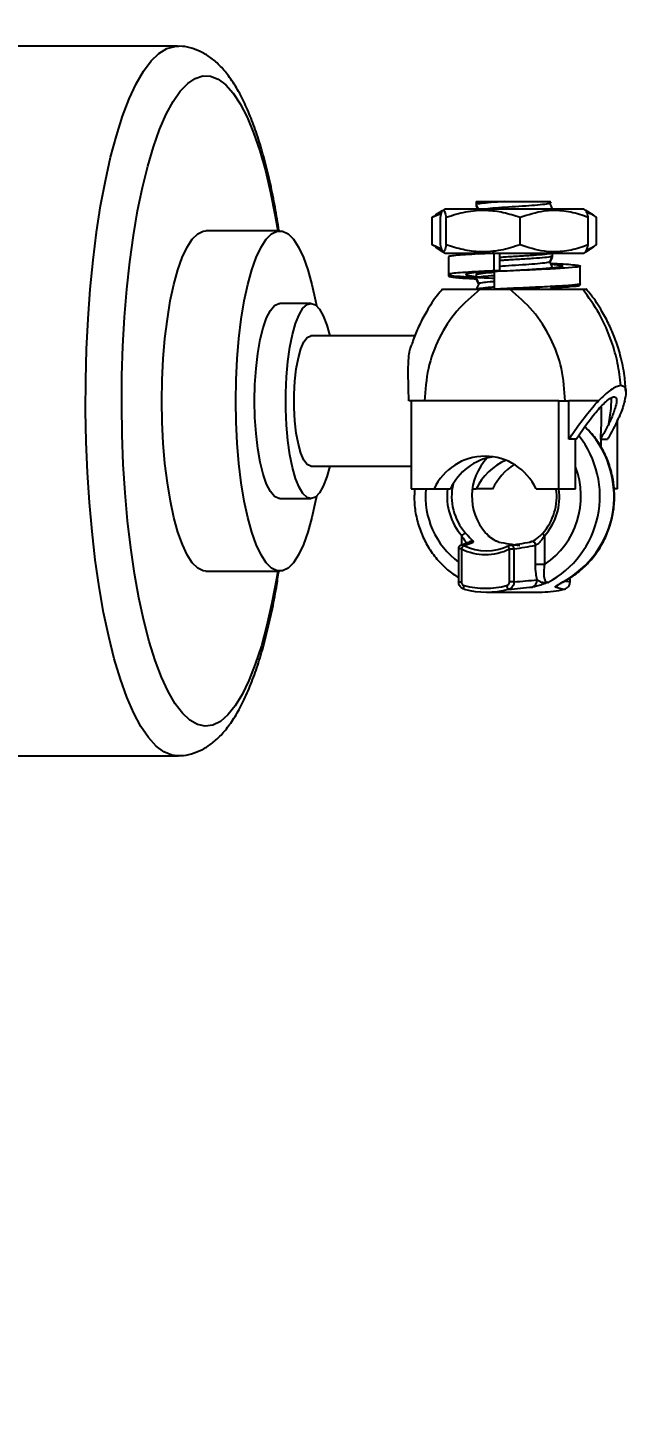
# Model space of a CAD drawing. Header units: millimetres. Extents: x 0 to 6631, y 0 to 4689.
# Drawn here: x 2837.5 to 2916.7, y 3284.8 to 3466.4 of the extents above; entities that cross this region are included whole.
import ezdxf

# ---------------------------------------------------------------- set-up
doc = ezdxf.new("R2010")
doc.units = ezdxf.units.MM
doc.header["$LTSCALE"] = 13
doc.layers.add('几何体', color=7, linetype='Continuous')
doc.layers.add('尺寸', color=3, linetype='Continuous')
doc.styles.add('SLDTEXTSTYLE0', font='hyswlongfangsong.ttf')
doc.dimstyles.new('SLDDIMSTYLE0', dxfattribs={"dimtxt": 50, "dimasz": 40.8, "dimexe": 0, "dimexo": 0.0625, "dimgap": 12.5, "dimtad": 2, "dimdec": 0, "dimrnd": 1e-09, "dimzin": 12, "dimdsep": 46, "dimtxsty": 'SLDTEXTSTYLE0', "dimsah": 1, "dimcen": 0.09, "dimadec": 0, "dimazin": 3, "dimtfac": 1, "dimtdec": 0, "dimtmove": 0, "dimatfit": 0, "dimfxl": 1, "dimfrac": 2, "dimtolj": 1, "dimtzin": 12, "dimarcsym": 0})

# ---------------------------------------------------------------- blocks, each defined once
blk = doc.blocks.new('*D28')
at = {"layer": 'Defpoints', "color": 0, "transparency": 16777216}
for p in [(2629.61, 3853.92), (3025.73, 3853.92), (2827.52, 2595.19)]:
    blk.add_point(p, dxfattribs=at)
at = {"layer": '尺寸', "color": 0, "lineweight": -2, "transparency": 16777216}
for p, q in [((2629.68, 3853.92), (3025.73, 3853.92)), ((3025.73, 2635.99), (3025.73, 3813.12)), ((2827.58, 2595.19), (3025.73, 2595.19))]:
    blk.add_line(p, q, dxfattribs=at)
at = {"layer": '尺寸', "color": 0, "transparency": 16777216}
for points in [[(3018.93, 3813.12), (3032.53, 3813.12), (3025.73, 3853.92)], [(3018.93, 2635.99), (3032.53, 2635.99), (3025.73, 2595.19)]]:
    blk.add_solid(points, dxfattribs=at)
at = {"layer": '尺寸', "color": 0, "transparency": 16777216, "insert": (3038.23, 3222.09), "char_height": 50, "attachment_point": 2, "rotation": 90, "style": 'SLDTEXTSTYLE0'}
blk.add_mtext('\\A1;1259', dxfattribs=at)

msp = doc.modelspace()

# ---------------------------------------------------------------- linework, layer by layer
at = {"layer": '几何体'}
for p, q in [((2857.04, 3464.03), (2833.79, 3464.03)), ((2890.33, 3441.69), (2891.54, 3442.22)), ((2891.61, 3442.52), (2890.71, 3441.94)), ((2892.03, 3442.79), (2891.69, 3442.57)), ((2892.03, 3442.79), (2910.07, 3442.79)), ((2896.05, 3443.73), (2896.05, 3443.33)), ((2896.05, 3443.73), (2899.75, 3443.73)), ((2896.05, 3443.33), (2896.05, 3443.17)), ((2896.05, 3443.16), (2896.24, 3442.79)), ((2905.66, 3443.52), (2905.75, 3443.7)), ((2905.71, 3443.45), (2905.84, 3443.71)), ((2910.4, 3442.57), (2910.07, 3442.79)), ((2911.38, 3441.94), (2910.4, 3442.57)), ((2890.73, 3441.89), (2890.33, 3441.69)), ((2890.33, 3438.09), (2890.33, 3441.69)), ((2891.39, 3438.09), (2891.39, 3441.69)), ((2892.15, 3438.09), (2892.15, 3441.69)), ((2901.81, 3438.09), (2901.81, 3441.69)), ((2910.71, 3438.09), (2910.71, 3441.69)), ((2911.76, 3438.09), (2911.76, 3441.69)), ((2870.43, 3439.91), (2860.77, 3439.91)), ((2890.33, 3438.09), (2890.73, 3437.89)), ((2891.54, 3437.53), (2890.33, 3438.09)), ((2890.71, 3437.83), (2891.72, 3437.19)), ((2891.72, 3437.19), (2892.03, 3436.99)), ((2892.03, 3436.99), (2910.07, 3436.99)), ((2892.43, 3436.51), (2892.43, 3434.21)), ((2896.26, 3436.99), (2896.31, 3436.88)), ((2896.34, 3436.99), (2896.43, 3436.83)), ((2898.42, 3434.69), (2898.42, 3436.99)), ((2899.12, 3436.99), (2899.12, 3434.69)), ((2906.05, 3436.62), (2906.05, 3436.99)), ((2906.05, 3436.46), (2906.05, 3436.62)), ((2910.07, 3436.99), (2910.38, 3437.19)), ((2910.38, 3437.19), (2911.38, 3437.83)), ((2899.12, 3434.69), (2898.42, 3434.69)), ((2909.66, 3433.01), (2909.66, 3435.31)), ((2892.43, 3434.21), (2892.43, 3434.01)), ((2896.2, 3434.46), (2896.05, 3434.17)), ((2896.05, 3434.16), (2896.05, 3433.74)), ((2896.05, 3433.74), (2896.05, 3433.59)), ((2898.42, 3434.59), (2898.42, 3432.29)), ((2909.66, 3432.81), (2909.66, 3433.01)), ((2896.58, 3432.29), (2900.44, 3432.29)), ((2905.88, 3432.29), (2906.04, 3432.62)), ((2874.48, 3430.44), (2870.43, 3430.44)), ((2888.05, 3426.19), (2874.48, 3426.19)), ((2914.97, 3419.69), (2914.93, 3419.69)), ((2887.56, 3417.69), (2887.27, 3417.69)), ((2887.56, 3417.69), (2887.56, 3406.19)), ((2906.87, 3417.69), (2887.56, 3417.69)), ((2906.87, 3406.19), (2906.87, 3417.69)), ((2906.87, 3417.69), (2908.18, 3417.69)), ((2908.18, 3412.69), (2908.18, 3417.69)), ((2914.54, 3406.19), (2914.54, 3415.26)), ((2909.13, 3412.69), (2910.45, 3414.65)), ((2909.02, 3412.69), (2908.18, 3412.69)), ((2909.02, 3406.19), (2909.02, 3412.69)), ((2909.13, 3412.69), (2909.02, 3412.69)), ((2912.39, 3412.69), (2912.29, 3412.69)), ((2912.39, 3412.69), (2913.23, 3412.69)), ((2912.39, 3411.64), (2912.39, 3412.69)), ((2874.48, 3409.19), (2887.56, 3409.19)), ((2887.56, 3406.19), (2890.55, 3406.19)), ((2890.55, 3406.19), (2892.7, 3406.19)), ((2895.57, 3406.19), (2896.06, 3406.19)), ((2898.21, 3406.19), (2896.06, 3406.19)), ((2903.88, 3406.19), (2906.87, 3406.19)), ((2906.87, 3406.19), (2909.02, 3406.19)), ((2914.54, 3406.19), (2914.08, 3406.19)), ((2870.43, 3404.94), (2874.48, 3404.94)), ((2893.75, 3398.36), (2893.75, 3394.06)), ((2894.13, 3398.36), (2893.75, 3398.36)), ((2894.13, 3398.36), (2894.13, 3394.06)), ((2894.19, 3398.87), (2894.19, 3400.08)), ((2900.41, 3398.36), (2901, 3398.36)), ((2900.41, 3394.06), (2900.41, 3398.36)), ((2901, 3398.36), (2901, 3394.06)), ((2903.81, 3396.34), (2903.81, 3398.83)), ((2905, 3400.08), (2905, 3396.34)), ((2860.77, 3395.47), (2870.43, 3395.47)), ((2905, 3396.34), (2903.81, 3396.34)), ((2893.75, 3394.06), (2894.13, 3394.06)), ((2901, 3394.06), (2900.41, 3394.06)), ((2908.33, 3394.06), (2908.33, 3394.6)), ((2908.34, 3394.06), (2908.33, 3394.06)), ((2908.34, 3394.06), (2908.34, 3394.6)), ((2897.4, 3392.73), (2904.7, 3392.73)), ((2833.79, 3371.35), (2857.04, 3371.35))]:
    msp.add_line(p, q, dxfattribs=at)
at = {"layer": '几何体', "flags": 128}
for points in [[(2845.89, 3400.62), (2845.55, 3404.44), (2845.29, 3408.36), (2845.12, 3412.35), (2845.05, 3416.38), (2845.07, 3420.42), (2845.17, 3424.45), (2845.37, 3428.42), (2845.66, 3432.3), (2846.03, 3436.08), (2846.49, 3439.72), (2847.02, 3443.19), (2847.64, 3446.46), (2848.32, 3449.52), (2849.07, 3452.34), (2849.88, 3454.89), (2850.75, 3457.15), (2851.67, 3459.12), (2852.62, 3460.77), (2853.61, 3462.1), (2854.62, 3463.08), (2855.66, 3463.72), (2856.7, 3464.01), (2857.02, 3464.03)], [(2850.54, 3402.04), (2850.22, 3405.69), (2849.98, 3409.45), (2849.83, 3413.27), (2849.77, 3417.13), (2849.8, 3421), (2849.93, 3424.84), (2850.14, 3428.62), (2850.44, 3432.3), (2850.83, 3435.87), (2851.3, 3439.29), (2851.85, 3442.52), (2852.47, 3445.56), (2853.16, 3448.36), (2853.91, 3450.9), (2854.72, 3453.17), (2855.58, 3455.15), (2856.48, 3456.82), (2857.42, 3458.16), (2858.39, 3459.17), (2859.38, 3459.83), (2860.37, 3460.15), (2861.37, 3460.11), (2862.37, 3459.72), (2863.35, 3458.98), (2864.31, 3457.9), (2865.25, 3456.49), (2866.14, 3454.75), (2866.99, 3452.71), (2867.79, 3450.38), (2868.53, 3447.78), (2869.21, 3444.93), (2869.81, 3441.85), (2870.14, 3439.91)], [(2855.42, 3409.5), (2855.2, 3412.16), (2855.06, 3414.9), (2855.02, 3417.68), (2855.06, 3420.47), (2855.2, 3423.21), (2855.42, 3425.86), (2855.73, 3428.39), (2856.11, 3430.75), (2856.57, 3432.9), (2857.1, 3434.81), (2857.68, 3436.45), (2858.32, 3437.79), (2858.99, 3438.82), (2859.69, 3439.52), (2860.4, 3439.87), (2860.77, 3439.91)], [(2865.08, 3409.5), (2864.86, 3412.16), (2864.72, 3414.9), (2864.67, 3417.68), (2864.72, 3420.47), (2864.86, 3423.21), (2865.08, 3425.86), (2865.39, 3428.39), (2865.77, 3430.75), (2866.23, 3432.9), (2866.76, 3434.81), (2867.34, 3436.45), (2867.98, 3437.79), (2868.65, 3438.82), (2869.35, 3439.52), (2870.06, 3439.87), (2870.79, 3439.87), (2871.5, 3439.52), (2872.2, 3438.82), (2872.87, 3437.8), (2873.51, 3436.45), (2874.09, 3434.81), (2874.62, 3432.91), (2875.08, 3430.76), (2875.19, 3430.14)], [(2867.13, 3417.69), (2867.17, 3419.84), (2867.31, 3421.94), (2867.55, 3423.91), (2867.86, 3425.7), (2868.25, 3427.26), (2868.7, 3428.55), (2869.2, 3429.52), (2869.73, 3430.15), (2870.29, 3430.43), (2870.43, 3430.44)], [(2876.94, 3409.19), (2876.56, 3407.77), (2876.1, 3406.57), (2875.6, 3405.69), (2875.07, 3405.14), (2874.52, 3404.94), (2873.98, 3405.09), (2873.44, 3405.59), (2872.94, 3406.43), (2872.47, 3407.57), (2872.07, 3409), (2871.73, 3410.67), (2871.47, 3412.53), (2871.29, 3414.54), (2871.19, 3416.63), (2871.19, 3418.75), (2871.29, 3420.84), (2871.47, 3422.85), (2871.73, 3424.71), (2872.07, 3426.38), (2872.47, 3427.81), (2872.94, 3428.95), (2873.44, 3429.79), (2873.98, 3430.29), (2874.52, 3430.44), (2875.07, 3430.24), (2875.6, 3429.69), (2876.1, 3428.8), (2876.56, 3427.61), (2876.94, 3426.19)], [(2874.48, 3409.19), (2874.45, 3409.19), (2874, 3409.4), (2873.57, 3409.96), (2873.17, 3410.86), (2872.84, 3412.05), (2872.57, 3413.48), (2872.39, 3415.09), (2872.29, 3416.81), (2872.29, 3418.57), (2872.39, 3420.29), (2872.57, 3421.9), (2872.84, 3423.33), (2873.17, 3424.52), (2873.57, 3425.41), (2874, 3425.98), (2874.45, 3426.19), (2874.48, 3426.19)], [(2870.43, 3404.94), (2870.29, 3404.95), (2869.73, 3405.23), (2869.2, 3405.86), (2868.7, 3406.83), (2868.25, 3408.12), (2867.86, 3409.68), (2867.55, 3411.47), (2867.31, 3413.44), (2867.17, 3415.53), (2867.13, 3417.69)], [(2913.37, 3414.67), (2913.71, 3416.72), (2913.75, 3418.04)], [(2860.77, 3395.47), (2860.41, 3395.51), (2859.69, 3395.86), (2858.99, 3396.55), (2858.32, 3397.58), (2857.69, 3398.92), (2857.1, 3400.56), (2856.58, 3402.47), (2856.12, 3404.62), (2855.73, 3406.98), (2855.42, 3409.5)], [(2875.19, 3405.23), (2875.08, 3404.63), (2874.62, 3402.48), (2874.09, 3400.57), (2873.51, 3398.93), (2872.88, 3397.59), (2872.21, 3396.56), (2871.51, 3395.86), (2870.79, 3395.51), (2870.07, 3395.51), (2869.35, 3395.86), (2868.65, 3396.55), (2867.98, 3397.58), (2867.35, 3398.92), (2866.76, 3400.56), (2866.23, 3402.47), (2865.77, 3404.62), (2865.39, 3406.98), (2865.08, 3409.5)], [(2870.14, 3395.47), (2869.97, 3394.45), (2869.39, 3391.31), (2868.73, 3388.39), (2868.01, 3385.71), (2867.22, 3383.3), (2866.39, 3381.18), (2865.51, 3379.35), (2864.58, 3377.85), (2863.63, 3376.67), (2862.65, 3375.83), (2861.66, 3375.35), (2860.66, 3375.21), (2859.66, 3375.42), (2858.67, 3375.98), (2857.7, 3376.89), (2856.75, 3378.14), (2855.84, 3379.72), (2854.96, 3381.61), (2854.14, 3383.79), (2853.37, 3386.26), (2852.66, 3388.99), (2852.02, 3391.96), (2851.45, 3395.14), (2850.96, 3398.51), (2850.54, 3402.04)], [(2857.05, 3371.35), (2856.33, 3371.43), (2855.29, 3371.84), (2854.26, 3372.6), (2853.26, 3373.71), (2852.28, 3375.15), (2851.34, 3376.92), (2850.44, 3378.99), (2849.59, 3381.36), (2848.8, 3384.01), (2848.07, 3386.91), (2847.41, 3390.05), (2846.82, 3393.39), (2846.32, 3396.93), (2845.89, 3400.62)], [(2897.34, 3400.41), (2897.34, 3400.42), (2897.32, 3400.42)], [(2904.77, 3400.42), (2904.76, 3400.42), (2904.75, 3400.4), (2904.76, 3400.37), (2904.79, 3400.32), (2904.83, 3400.27), (2904.87, 3400.21), (2904.93, 3400.15), (2905, 3400.08)], [(2898.84, 3399.32), (2898.9, 3399.31), (2899.01, 3399.25)], [(2900.41, 3398.36), (2900.37, 3398.45), (2900.34, 3398.53), (2900.32, 3398.61), (2900.3, 3398.68), (2900.29, 3398.73), (2900.3, 3398.78), (2900.31, 3398.8), (2900.32, 3398.81)], [(2901.62, 3398.85), (2901.53, 3398.86), (2901.48, 3398.85)], [(2894.51, 3393.09), (2894.49, 3393.1), (2894.47, 3393.13), (2894.46, 3393.17), (2894.45, 3393.23), (2894.45, 3393.31), (2894.46, 3393.39), (2894.48, 3393.48), (2894.5, 3393.58)]]:
    msp.add_lwpolyline(points, dxfattribs=at)
at = {"layer": '几何体'}
for centre, radius, start, end in [((2899.51, 3405.24), 12.71, 297.7179, 38.4311), ((2901.35, 3405.25), 12.72, 297.78, 45.5444), ((2897.22, 3403.14), 7.33, 24.6053, 155.3947), ((2899.44, 3403.07), 7.43, 98.9142, 155.1665), ((2902.77, 3405.23), 7.27, 136.2896, 221.3925), ((2902.87, 3403.01), 7.51, 112.689, 154.9496), ((2905.07, 3402.96), 7.58, 122.0794, 154.8189), ((2899.05, 3405.23), 10.7, 303.7962, 21.2144), ((2900.09, 3405.19), 10.64, 174.6138, 233.469), ((2900.03, 3405.22), 7.77, 172.8357, 221.3552), ((2900.14, 3405.23), 7.28, 167.1569, 221.3211), ((2899.32, 3405.22), 7.26, 318.6547, 7.6548), ((2899.17, 3405.22), 7.77, 318.6448, 7.1643), ((2895.17, 3399.2), 1.32, 111.9669, 137.8448), ((2894.25, 3398.36), 0.5, 109.1516, 180), ((2894.25, 3398.37), 0.49, 64.5824, 109.1097), ((2894.94, 3398.1), 0.855, 124.1406, 162.5799), ((2897.27, 3404.75), 7.12, 243.8132, 296.1868), ((2897.4, 3404.78), 6.65, 243.8132, 296.1868), ((2895.41, 3398.84), 0.491, 57.2959, 115.0525), ((2900.54, 3398.36), 0.5, 98.177, 116.1147), ((2900.52, 3398.37), 0.485, 358.5361, 96.1169), ((2903.33, 3398.85), 0.476, 358.0563, 121.7829), ((2897.27, 3404.44), 11.21, 255.6873, 284.3127), ((2897.4, 3404.4), 11.68, 255.6873, 284.3127), ((2900.75, 3393.63), 0.716, 184.4342, 229.0965), ((2903.05, 3394.29), 0.98, 291.3062, 2.0514), ((2904.69, 3404.41), 11.68, 270.0059, 284.3093), ((2906.08, 3394.32), 0.994, 288.6951, 315.1298)]:
    msp.add_arc(centre, radius, start, end, dxfattribs=at)
for centre, major_axis, ratio, start_param, end_param in [((2889.82, 3405.23), (10.85, 0), 0.654671, 5.154621, 5.28286), ((2912.27, 3405.23), (24.56, 0), 0.289073, 4.141918, 4.270157), ((2889.82, 3405.23), (24.56, 0), 0.289073, 5.154621, 5.28286), ((2890.29, 3405.23), (25.04, 0), 0.303463, 5.154621, 5.28286), ((2890.99, 3405.23), (38.86, 0), 0.321652, 4.953806, 5.037412), ((2891.92, 3405.23), (37.9, 0), 0.303463, 4.954355, 5.037412), ((2911.1, 3405.23), (14.71, 0), 0.849548, 4.387366, 4.470972), ((2912.09, 3405.23), (15.68, 0), 0.733436, 4.426769, 4.470423)]:
    msp.add_ellipse(centre, major_axis=major_axis, ratio=ratio, start_param=start_param, end_param=end_param, dxfattribs=at)
for points, knots in [([(2870.31, 3439.91), (2870.15, 3440.95), (2869.81, 3443.07), (2869.2, 3446.07), (2868.51, 3448.94), (2867.74, 3451.62), (2866.9, 3454.09), (2865.96, 3456.35), (2864.92, 3458.4), (2863.78, 3460.14), (2862.59, 3461.55), (2861.36, 3462.6), (2860.08, 3463.38), (2858.74, 3463.85), (2857.69, 3464.06), (2857.11, 3464.01), (2857, 3464)], [0, 0, 0, 0, 0.077759, 0.158966, 0.240645, 0.322973, 0.4062, 0.490679, 0.576872, 0.665157, 0.742531, 0.811117, 0.872851, 0.930407, 0.98602, 1, 1, 1, 1]), ([(2891.39, 3441.69), (2891.45, 3441.96), (2891.59, 3442.5), (2891.79, 3442.69), (2891.98, 3442.39), (2892.1, 3441.92), (2892.15, 3441.69)], [0, 0, 0, 0, 0.267276, 0.541818, 0.768445, 1, 1, 1, 1]), ([(2892.15, 3441.69), (2893, 3441.96), (2894.71, 3442.5), (2897.24, 3442.69), (2899.64, 3442.39), (2901.08, 3441.92), (2901.81, 3441.69)], [0, 0, 0, 0, 0.267276, 0.541818, 0.768445, 1, 1, 1, 1]), ([(2896.05, 3443.32), (2896.11, 3443.19), (2896.2, 3443.02), (2896.29, 3442.84), (2896.32, 3442.79)], [0, 0, 0, 0, 0.710001, 1, 1, 1, 1]), ([(2899.75, 3443.73), (2899.14, 3443.69), (2897.91, 3443.61), (2896.64, 3443.49), (2896.01, 3443.39), (2896.11, 3443.34), (2896.13, 3443.33)], [0, 0, 0, 0, 0.300551, 0.599432, 0.900906, 1, 1, 1, 1]), ([(2905.58, 3443.52), (2905.57, 3443.5), (2905.57, 3443.44), (2904.78, 3443.34), (2903.42, 3443.21), (2901.66, 3443.1), (2899.84, 3442.98), (2898.36, 3442.87), (2897.78, 3442.81), (2897.57, 3442.79)], [0, 0, 0, 0, 0.095327, 0.257813, 0.421403, 0.583585, 0.746674, 0.909764, 1, 1, 1, 1]), ([(2899.75, 3443.73), (2900.31, 3443.73), (2901.41, 3443.73), (2903.05, 3443.73), (2904.43, 3443.73), (2905.36, 3443.73), (2905.79, 3443.73), (2905.72, 3443.73), (2905.71, 3443.73)], [0, 0, 0, 0, 0.190777, 0.381557, 0.571922, 0.758938, 0.944942, 1, 1, 1, 1]), ([(2901.81, 3441.69), (2902.85, 3442.03), (2904.63, 3442.62), (2907.27, 3442.64), (2909.19, 3442.24), (2910.33, 3441.83), (2910.71, 3441.69)], [0, 0, 0, 0, 0.356439, 0.6081286, 0.8684544, 1, 1, 1, 1]), ([(2906.04, 3442.79), (2905.98, 3442.92), (2905.85, 3443.16), (2905.73, 3443.41), (2905.67, 3443.53)], [0, 0, 0, 0, 0.506577, 1, 1, 1, 1]), ([(2910.71, 3441.69), (2910.64, 3441.97), (2910.53, 3442.44), (2910.41, 3442.5), (2910.37, 3442.52)], [0, 0, 0, 0, 0.609147, 1, 1, 1, 1]), ([(2910.39, 3442.38), (2910.64, 3442.3), (2911.11, 3442.15), (2911.56, 3441.83), (2911.76, 3441.69)], [0, 0, 0, 0, 0.552978, 1, 1, 1, 1]), ([(2892.15, 3438.09), (2892.09, 3437.82), (2891.95, 3437.28), (2891.75, 3437.09), (2891.56, 3437.39), (2891.44, 3437.85), (2891.39, 3438.09)], [0, 0, 0, 0, 0.267276, 0.541818, 0.768445, 1, 1, 1, 1]), ([(2901.81, 3438.09), (2900.97, 3437.82), (2899.26, 3437.28), (2896.72, 3437.09), (2894.33, 3437.39), (2892.88, 3437.85), (2892.15, 3438.09)], [0, 0, 0, 0, 0.267276, 0.541818, 0.768445, 1, 1, 1, 1]), ([(2898.42, 3436.99), (2897.73, 3436.96), (2896.33, 3436.89), (2894.6, 3436.79), (2893.31, 3436.69), (2892.54, 3436.59), (2892.49, 3436.53), (2892.47, 3436.51)], [0, 0, 0, 0, 0.2071733, 0.4157752, 0.6217519, 0.8306418, 1, 1, 1, 1]), ([(2897.07, 3436.99), (2897.07, 3436.99), (2896.78, 3436.96), (2896.71, 3436.93), (2896.64, 3436.9)], [0, 0, 0, 0, 0.029098, 1, 1, 1, 1]), ([(2905.92, 3436.99), (2905.91, 3436.98), (2905.89, 3436.92), (2905.08, 3436.83), (2903.62, 3436.71), (2901.73, 3436.59), (2900.11, 3436.5), (2899.33, 3436.44), (2899.12, 3436.43)], [0, 0, 0, 0, 0.066182, 0.279943, 0.495155, 0.708517, 0.92307, 1, 1, 1, 1]), ([(2905.96, 3436.62), (2905.96, 3436.59), (2905.96, 3436.53), (2905.1, 3436.42), (2903.61, 3436.3), (2901.73, 3436.18), (2900.14, 3436.09), (2899.38, 3436.04), (2899.2, 3436.02)], [0, 0, 0, 0, 0.133923, 0.334086, 0.535607, 0.735396, 0.936301, 1, 1, 1, 1]), ([(2910.71, 3438.09), (2910.33, 3437.95), (2909.22, 3437.55), (2907.3, 3437.14), (2904.66, 3437.15), (2902.85, 3437.74), (2901.81, 3438.09)], [0, 0, 0, 0, 0.131547, 0.383647, 0.643559, 1, 1, 1, 1]), ([(2905.66, 3435.86), (2905.72, 3435.98), (2905.85, 3436.23), (2905.98, 3436.49), (2906.04, 3436.61)], [0, 0, 0, 0, 0.499998, 1, 1, 1, 1]), ([(2910.37, 3437.2), (2910.42, 3437.26), (2910.54, 3437.39), (2910.65, 3437.85), (2910.71, 3438.09)], [0, 0, 0, 0, 0.472722, 1, 1, 1, 1]), ([(2911.76, 3438.09), (2911.56, 3437.94), (2911.15, 3437.65), (2910.73, 3437.51), (2910.52, 3437.44)], [0, 0, 0, 0, 0.495451, 1, 1, 1, 1]), ([(2898.42, 3434.69), (2897.73, 3434.66), (2896.33, 3434.59), (2894.6, 3434.49), (2893.3, 3434.39), (2892.53, 3434.29), (2892.34, 3434.19), (2892.81, 3434.07), (2894.31, 3433.94), (2896.42, 3433.82), (2897.98, 3433.75), (2898.42, 3433.73)], [0, 0, 0, 0, 0.103964, 0.208645, 0.312009, 0.416834, 0.520398, 0.624792, 0.780099, 0.936457, 1, 1, 1, 1]), ([(2899.12, 3434.69), (2898.36, 3434.64), (2896.85, 3434.54), (2895.29, 3434.39), (2894.6, 3434.24), (2894.81, 3434.1), (2895.66, 3434), (2896.05, 3433.96)], [0, 0, 0, 0, 0.206416, 0.411685, 0.618734, 0.824388, 1, 1, 1, 1]), ([(2905.67, 3435.69), (2905.68, 3435.69), (2906.37, 3435.66), (2907.47, 3435.59), (2908.8, 3435.49), (2909.56, 3435.39), (2909.75, 3435.29), (2909.28, 3435.17), (2907.8, 3435.04), (2905.1, 3434.89), (2901.76, 3434.74), (2899.54, 3434.64), (2898.42, 3434.59)], [0, 0, 0, 0, 0.0011477, 0.0925956, 0.1828926, 0.2744667, 0.3649391, 0.4561354, 0.5918102, 0.7284023, 0.8638241, 1, 1, 1, 1]), ([(2905.58, 3435.86), (2905.57, 3435.83), (2905.57, 3435.77), (2904.79, 3435.67), (2903.42, 3435.55), (2901.67, 3435.43), (2900.13, 3435.33), (2899.36, 3435.27), (2899.12, 3435.25)], [0, 0, 0, 0, 0.116255, 0.314415, 0.513921, 0.71171, 0.910605, 1, 1, 1, 1]), ([(2905.82, 3435.57), (2906.12, 3435.54), (2906.98, 3435.47), (2907.48, 3435.34), (2907.22, 3435.19), (2905.99, 3435.04), (2904.02, 3434.89), (2902.28, 3434.78), (2901.36, 3434.73), (2901.25, 3434.72)], [0, 0, 0, 0, 0.0962812, 0.2730926, 0.4487124, 0.6243322, 0.8011435, 0.9764348, 1, 1, 1, 1]), ([(2906.04, 3435.12), (2905.98, 3435.25), (2905.85, 3435.5), (2905.73, 3435.75), (2905.67, 3435.87)], [0, 0, 0, 0, 0.506577, 1, 1, 1, 1]), ([(2905.71, 3435.79), (2905.76, 3435.88), (2905.87, 3436.1), (2905.98, 3436.32), (2906.04, 3436.45)], [0, 0, 0, 0, 0.4318767, 1, 1, 1, 1]), ([(2892.63, 3434.09), (2892.52, 3434.04), (2892.3, 3433.94), (2893.58, 3433.79), (2895.27, 3433.69), (2896.11, 3433.64)], [0, 0, 0, 0, 0.333617, 0.669489, 1, 1, 1, 1]), ([(2896.05, 3433.74), (2896.11, 3433.61), (2896.24, 3433.36), (2896.36, 3433.11), (2896.43, 3432.99)], [0, 0, 0, 0, 0.506686, 1, 1, 1, 1]), ([(2896.05, 3433.58), (2896.11, 3433.45), (2896.22, 3433.23), (2896.34, 3433.01), (2896.39, 3432.91)], [0, 0, 0, 0, 0.568096, 1, 1, 1, 1]), ([(2896.43, 3433), (2896.37, 3432.88), (2896.24, 3432.63), (2896.11, 3432.38), (2896.05, 3432.25)], [0, 0, 0, 0, 0.499999, 1, 1, 1, 1]), ([(2898.42, 3434.46), (2898.28, 3434.46), (2897.54, 3434.41), (2896.75, 3434.33), (2896.12, 3434.23), (2896.09, 3434.18), (2896.07, 3434.16)], [0, 0, 0, 0, 0.09396, 0.480209, 0.763792, 1, 1, 1, 1]), ([(2898.42, 3434.05), (2898.28, 3434.04), (2897.54, 3433.99), (2896.66, 3433.91), (2896.01, 3433.81), (2896.11, 3433.76), (2896.13, 3433.74)], [0, 0, 0, 0, 0.094161, 0.481235, 0.871665, 1, 1, 1, 1]), ([(2898.42, 3433.29), (2898.36, 3433.28), (2897.75, 3433.24), (2897, 3433.15), (2896.41, 3433.06), (2896.48, 3433.01), (2896.5, 3433)], [0, 0, 0, 0, 0.050099, 0.472634, 0.898839, 1, 1, 1, 1]), ([(2909.62, 3433.01), (2909.63, 3433), (2909.72, 3432.96), (2909.23, 3432.87), (2907.81, 3432.74), (2905.1, 3432.59), (2901.76, 3432.44), (2899.54, 3432.34), (2898.42, 3432.29)], [0, 0, 0, 0, 0.025143, 0.165135, 0.373404, 0.583081, 0.790962, 1, 1, 1, 1]), ([(2891.66, 3432.28), (2891.44, 3432.03), (2890.66, 3431.14), (2889.66, 3429.56), (2888.65, 3427.66), (2888, 3426.19), (2887.73, 3425.31), (2887.64, 3425.02)], [0, 0, 0, 0, 0.119026, 0.425937, 0.670062, 0.891328, 1, 1, 1, 1]), ([(2896.58, 3432.29), (2895.52, 3431.38), (2893.4, 3429.57), (2891.12, 3425.96), (2889.62, 3421.95), (2889.43, 3419.11), (2889.33, 3417.69)], [0, 0, 0, 0, 0.249999, 0.5, 0.750001, 1, 1, 1, 1]), ([(2891.65, 3432.29), (2891.7, 3432.29), (2891.78, 3432.29), (2892.63, 3432.29), (2893.62, 3432.29), (2894.96, 3432.29), (2896.03, 3432.29), (2896.58, 3432.29)], [0, 0, 0, 0, 0.3155513, 0.4928475, 0.6580387, 0.8257719, 1, 1, 1, 1]), ([(2898.42, 3432.55), (2898.28, 3432.54), (2897.54, 3432.49), (2896.75, 3432.41), (2896.12, 3432.32), (2896.09, 3432.26), (2896.07, 3432.24)], [0, 0, 0, 0, 0.09396, 0.480209, 0.763792, 1, 1, 1, 1]), ([(2907.69, 3417.69), (2907.59, 3419.11), (2907.4, 3421.95), (2905.89, 3425.96), (2903.62, 3429.57), (2901.5, 3431.38), (2900.44, 3432.29)], [0, 0, 0, 0, 0.249999, 0.5, 0.750001, 1, 1, 1, 1]), ([(2900.44, 3432.29), (2901, 3432.29), (2902.12, 3432.29), (2903.81, 3432.29), (2905.37, 3432.29), (2907.16, 3432.29), (2908.9, 3432.29), (2909.62, 3432.29), (2909.99, 3432.29)], [0, 0, 0, 0, 0.127417, 0.250118, 0.370814, 0.500407, 0.749559, 1, 1, 1, 1]), ([(2905.04, 3432.59), (2905.03, 3432.59), (2904.74, 3432.55), (2903.56, 3432.47), (2902.21, 3432.38), (2901.41, 3432.33), (2901.27, 3432.32)], [0, 0, 0, 0, 0.012273, 0.458848, 0.901583, 1, 1, 1, 1]), ([(2905.8, 3432.29), (2905.81, 3432.33), (2905.9, 3432.49), (2905.98, 3432.65), (2906.04, 3432.78)], [0, 0, 0, 0, 0.229453, 1, 1, 1, 1]), ([(2909.5, 3432.81), (2909.54, 3432.78), (2909.66, 3432.71), (2908.39, 3432.59), (2906.98, 3432.49), (2905.96, 3432.44), (2905.95, 3432.44)], [0, 0, 0, 0, 0.182849, 0.592387, 0.998417, 1, 1, 1, 1]), ([(2909.98, 3432.29), (2910.28, 3432.29), (2910.61, 3432.29), (2910.45, 3432.29), (2910.44, 3432.29)], [0, 0, 0, 0, 0.92758, 1, 1, 1, 1]), ([(2914.97, 3419.69), (2914.85, 3420.67), (2914.61, 3422.62), (2913.71, 3425.78), (2912.27, 3429.11), (2910.75, 3431.23), (2909.99, 3432.29)], [0, 0, 0, 0, 0.213867, 0.427737, 0.713867, 1, 1, 1, 1]), ([(2915.59, 3418.91), (2915.55, 3419.59), (2915.48, 3421.21), (2914.96, 3423.55), (2914.26, 3425.75), (2913.45, 3427.66), (2912.43, 3429.55), (2911.43, 3431.14), (2910.65, 3432.03), (2910.43, 3432.28)], [0, 0, 0, 0, 0.140065, 0.331165, 0.489463, 0.616126, 0.755886, 0.931562, 1, 1, 1, 1]), ([(2887.27, 3417.69), (2887.24, 3418.58), (2887.2, 3420.38), (2887.18, 3422.8), (2887.36, 3424.44), (2887.61, 3424.92), (2887.66, 3425.02)], [0, 0, 0, 0, 0.296021, 0.5954, 0.916518, 1, 1, 1, 1]), ([(2914.93, 3419.69), (2914.75, 3419.66), (2914.38, 3419.59), (2913.46, 3419.08), (2912.57, 3418.22), (2912.02, 3417.69)], [0, 0, 0, 0, 0.266654, 0.541385, 1, 1, 1, 1]), ([(2915.48, 3417.69), (2915.56, 3418.09), (2915.74, 3418.98), (2915.49, 3419.58), (2915.12, 3419.66), (2914.97, 3419.69)], [0, 0, 0, 0, 0.327432, 0.722961, 1, 1, 1, 1]), ([(2908.18, 3412.69), (2908.7, 3413.46), (2909.79, 3415.08), (2911.12, 3416.72), (2911.84, 3417.5), (2912.02, 3417.69)], [0, 0, 0, 0, 0.4106821, 0.8582474, 1, 1, 1, 1]), ([(2912.02, 3417.69), (2911.78, 3417.69), (2911.32, 3417.69), (2910.58, 3417.69), (2909.87, 3417.69), (2909.16, 3417.69), (2908.59, 3417.69), (2908.26, 3417.69), (2908.18, 3417.69)], [0, 0, 0, 0, 0.233975, 0.449095, 0.621735, 0.7798, 0.949594, 1, 1, 1, 1]), ([(2910.45, 3414.65), (2910.92, 3415.26), (2911.87, 3416.48), (2913.06, 3417.7), (2913.9, 3418.26), (2914.33, 3418.23), (2914.44, 3417.7), (2914.22, 3416.71), (2913.81, 3415.62), (2913.46, 3414.87), (2913.37, 3414.67)], [0, 0, 0, 0, 0.1649535, 0.3306884, 0.4484431, 0.5665536, 0.678375, 0.8013867, 0.9477261, 1, 1, 1, 1]), ([(2912.39, 3416.94), (2912.39, 3416.32), (2912.4, 3414.9), (2912.33, 3413.49), (2912.29, 3412.69)], [0, 0, 0, 0, 0.43077, 1, 1, 1, 1]), ([(2915.48, 3417.69), (2915.3, 3417.11), (2914.9, 3415.89), (2913.99, 3414.04), (2913.36, 3412.92), (2913.23, 3412.69)], [0, 0, 0, 0, 0.4106448, 0.8774921, 1, 1, 1, 1]), ([(2907.13, 3393.91), (2907.46, 3394.08), (2908.37, 3394.55), (2909.72, 3395.54), (2911.12, 3396.92), (2912.28, 3398.51), (2913.18, 3400.28), (2913.8, 3402.17), (2914.13, 3404.14), (2914.14, 3406.14), (2913.84, 3408.11), (2913.25, 3410.02), (2912.36, 3411.8), (2911.36, 3413.26), (2910.56, 3414.03), (2910.24, 3414.34)], [0, 0, 0, 0, 0.046627, 0.127861, 0.209192, 0.290614, 0.37213, 0.453737, 0.535424, 0.617172, 0.698961, 0.780761, 0.862545, 0.944287, 1, 1, 1, 1]), ([(2913.37, 3414.67), (2913.13, 3414.21), (2912.79, 3413.56), (2912.4, 3412.88), (2912.29, 3412.69)], [0, 0, 0, 0, 0.711751, 1, 1, 1, 1]), ([(2888.01, 3406.19), (2887.99, 3405.55), (2887.94, 3404.25), (2888.26, 3402.3), (2888.86, 3400.39), (2889.75, 3398.61), (2890.9, 3397.01), (2892.24, 3395.63), (2893.27, 3394.92), (2893.76, 3394.59)], [0, 0, 0, 0, 0.13988, 0.285506, 0.431149, 0.576763, 0.722302, 0.867723, 1, 1, 1, 1]), ([(2894.68, 3400.42), (2894.78, 3400.31), (2895.03, 3400.04), (2895.35, 3399.7), (2895.59, 3399.46), (2895.71, 3399.3), (2895.69, 3399.27), (2895.68, 3399.25)], [0, 0, 0, 0, 0.1911299, 0.4550454, 0.6403401, 0.8183796, 1, 1, 1, 1]), ([(2899.01, 3399.25), (2898.99, 3399.26), (2898.9, 3399.28), (2898.66, 3399.37), (2898.26, 3399.6), (2897.78, 3399.94), (2897.48, 3400.25), (2897.32, 3400.42)], [0, 0, 0, 0, 0.070193, 0.27645, 0.477116, 0.713047, 1, 1, 1, 1]), ([(2898.63, 3399.41), (2898.62, 3399.41), (2898.53, 3399.45), (2898.3, 3399.59), (2897.93, 3399.84), (2897.59, 3400.13), (2897.41, 3400.35), (2897.34, 3400.42)], [0, 0, 0, 0, 0.035334, 0.254114, 0.514127, 0.831927, 1, 1, 1, 1]), ([(2903.08, 3399.25), (2903.11, 3399.26), (2903.19, 3399.28), (2903.43, 3399.37), (2903.83, 3399.6), (2904.31, 3399.94), (2904.61, 3400.25), (2904.77, 3400.42)], [0, 0, 0, 0, 0.070193, 0.27645, 0.477116, 0.713047, 1, 1, 1, 1]), ([(2895.2, 3399.28), (2895.11, 3399.24), (2894.74, 3399.07), (2894.37, 3398.93), (2894.09, 3398.83)], [0, 0, 0, 0, 0.243295, 1, 1, 1, 1]), ([(2894.81, 3399.11), (2894.77, 3399.17), (2894.66, 3399.35), (2894.43, 3399.68), (2894.26, 3399.96), (2894.19, 3400.08)], [0, 0, 0, 0, 0.220613, 0.662442, 1, 1, 1, 1]), ([(2898.84, 3399.32), (2898.84, 3399.32), (2898.85, 3399.32), (2898.82, 3399.33), (2898.76, 3399.35), (2898.67, 3399.39), (2898.63, 3399.41)], [0, 0, 0, 0, 0.012808, 0.254357, 0.604988, 1, 1, 1, 1]), ([(2905, 3400.08), (2904.89, 3399.9), (2904.68, 3399.59), (2904.34, 3399.21), (2904.08, 3398.98), (2903.93, 3398.89), (2903.85, 3398.85), (2903.83, 3398.84), (2903.81, 3398.83)], [0, 0, 0, 0, 0.322413, 0.569131, 0.760582, 0.899161, 0.941211, 1, 1, 1, 1]), ([(2857.06, 3371.39), (2857.32, 3371.38), (2858.06, 3371.36), (2859.26, 3371.68), (2860.57, 3372.26), (2861.79, 3373.11), (2862.94, 3374.21), (2864.06, 3375.63), (2865.15, 3377.39), (2866.17, 3379.49), (2867.1, 3381.85), (2867.95, 3384.43), (2868.71, 3387.21), (2869.38, 3390.17), (2869.92, 3392.92), (2870.19, 3394.75), (2870.31, 3395.47)], [0, 0, 0, 0, 0.03103, 0.089356, 0.148133, 0.210101, 0.278011, 0.354109, 0.438145, 0.525984, 0.612832, 0.697976, 0.781728, 0.864469, 0.946488, 1, 1, 1, 1]), ([(2904.02, 3394.33), (2903.97, 3394.59), (2903.84, 3395.2), (2903.82, 3395.92), (2903.81, 3396.34)], [0, 0, 0, 0, 0.413036, 1, 1, 1, 1]), ([(2905, 3396.34), (2904.95, 3396.03), (2904.88, 3395.54), (2904.88, 3394.97), (2904.93, 3394.57), (2905.01, 3394.33), (2905.13, 3394.1), (2905.26, 3393.99), (2905.38, 3393.99), (2905.42, 3394)], [0, 0, 0, 0, 0.2693262, 0.4284143, 0.5257326, 0.6912214, 0.7350932, 0.9162051, 1, 1, 1, 1]), ([(2894.51, 3393.09), (2894.41, 3393.13), (2894.21, 3393.2), (2893.96, 3393.43), (2893.79, 3393.73), (2893.77, 3393.95), (2893.76, 3394.06)], [0, 0, 0, 0, 0.2424251, 0.4952663, 0.7474267, 1, 1, 1, 1]), ([(2894.13, 3394.06), (2894.13, 3394.01), (2894.14, 3393.89), (2894.22, 3393.75), (2894.35, 3393.63), (2894.45, 3393.59), (2894.5, 3393.58)], [0, 0, 0, 0, 0.252044, 0.504046, 0.757121, 1, 1, 1, 1]), ([(2900.04, 3393.58), (2900.09, 3393.59), (2900.19, 3393.63), (2900.32, 3393.75), (2900.39, 3393.9), (2900.4, 3394.01), (2900.41, 3394.06)], [0, 0, 0, 0, 0.25538, 0.510786, 0.765429, 1, 1, 1, 1]), ([(2901, 3394.06), (2901, 3393.96), (2900.98, 3393.74), (2900.82, 3393.44), (2900.59, 3393.2), (2900.39, 3393.13), (2900.28, 3393.09)], [0, 0, 0, 0, 0.235074, 0.489904, 0.745094, 1, 1, 1, 1]), ([(2905.42, 3394), (2905.41, 3394), (2905.35, 3393.97), (2905.1, 3393.86), (2904.59, 3393.67), (2903.89, 3393.46), (2903.57, 3393.41), (2903.4, 3393.38)], [0, 0, 0, 0, 0.0031618, 0.0773956, 0.2969143, 0.6361238, 1, 1, 1, 1]), ([(2904.02, 3394.33), (2904.13, 3394.26), (2904.36, 3394.11), (2904.84, 3393.95), (2905.19, 3393.94), (2905.38, 3393.98), (2905.41, 3394), (2905.42, 3394)], [0, 0, 0, 0, 0.300437, 0.634414, 0.924764, 0.99629, 1, 1, 1, 1]), ([(2906.4, 3393.38), (2906.39, 3393.41), (2906.38, 3393.46), (2906.73, 3393.67), (2907.06, 3393.86), (2907.23, 3393.97), (2907.28, 3394), (2907.28, 3394)], [0, 0, 0, 0, 0.363876, 0.703086, 0.922604, 0.996838, 1, 1, 1, 1]), ([(2906.75, 3393.66), (2906.75, 3393.66), (2906.75, 3393.65), (2906.8, 3393.69), (2906.98, 3393.8), (2907.22, 3393.95), (2907.38, 3394.04)], [0, 0, 0, 0, 0.043265, 0.20834, 0.495129, 1, 1, 1, 1]), ([(2907.58, 3393.09), (2907.68, 3393.13), (2907.89, 3393.2), (2908.13, 3393.43), (2908.3, 3393.73), (2908.32, 3393.95), (2908.33, 3394.06)], [0, 0, 0, 0, 0.242425, 0.495266, 0.747427, 1, 1, 1, 1]), ([(2856.98, 3371.37), (2857.07, 3371.36), (2857.26, 3371.33), (2857.45, 3371.37), (2857.55, 3371.39)], [0, 0, 0, 0, 0.468877, 1, 1, 1, 1])]:
    msp.add_open_spline(points, degree=3, knots=knots, dxfattribs=at)

# ---------------------------------------------------------------- dimensions: what is measured, and where the dimension line sits
at = {"layer": '尺寸'}
dim = msp.add_linear_dim(base=(3025.73, 3853.92), p1=(2827.52, 2595.19), p2=(2629.61, 3853.92), angle=90, dimstyle='SLDDIMSTYLE0', dxfattribs=at)
dim.commit()
dim.dimension.update_dxf_attribs({"geometry": '*D28', "text_midpoint": (3025.73, 3222.09), "dimtype": 160})

doc.saveas('drawing.dxf')
